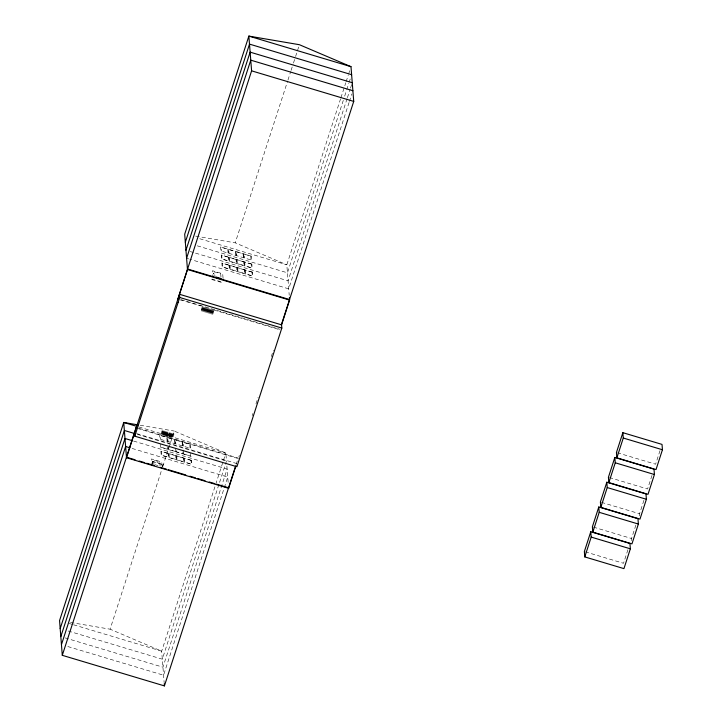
<?xml version="1.0" encoding="UTF-8"?>
<svg xmlns="http://www.w3.org/2000/svg" width="722" height="722" viewBox="0 0 722 722"><rect width="100%" height="100%" fill="white"/><g stroke="black" fill="none" stroke-linecap="round" stroke-linejoin="round"><path stroke-width="0.54" stroke-dasharray="3.61 2.71" d="M202.359 306.561L200.752 311.516L201.257 311.669L202.846 306.453L177.847 299.224M152.315 461.511L163.172 464.923L162.531 466.908M213.216 273.485L214.172 274.044L213.216 273.539M152.27 463.316L152.911 461.331L163.127 464.39L163.172 464.923M151.99 464.842L152.911 461.331M211.997 279.585L211.952 279.053L222.168 282.112L222.214 282.645L211.997 279.585L212.963 276.616M203.378 306.868L201.772 311.823L202.277 311.976L203.884 307.021L202.864 306.715M204.398 307.175L202.792 312.13L203.306 312.283L204.904 307.328L203.884 307.021M205.418 307.482L203.812 312.436L204.326 312.59L205.932 307.635L204.904 307.328M206.438 307.789L204.831 312.743L205.346 312.897L206.952 307.942L205.932 307.635M207.458 308.095L205.86 313.041L206.366 313.195L207.972 308.249L206.952 307.942M208.477 308.402L206.88 313.348L207.385 313.501L208.992 308.547L207.972 308.249M167.278 437.333L168.885 432.379L168.37 432.225L166.746 436.918L167.26 437.072L167.603 441.458M209.506 308.7L207.9 313.655L208.405 313.808L210.012 308.854L208.992 308.547M210.526 309.007L208.92 313.962L209.434 314.115L211.032 309.16L210.012 308.854M211.546 309.314L209.94 314.269L210.454 314.422L212.06 309.467L211.032 309.16M212.566 309.621L210.959 314.575L211.474 314.729L213.08 309.774L212.06 309.467M162.486 466.367L163.127 464.39M70.539 622.454L110.087 629.187L161.43 470.69M162.82 466.403L174.264 431.061L225.851 453.028L226.482 461.042L219.199 483.532M213.586 309.928L211.979 314.882L212.494 315.036L214.1 310.081L213.08 309.774M195.68 236.103L235.228 242.836L287.609 81.117M287.961 80.052L290.731 71.478M291.074 70.413L293.159 63.987M293.511 62.913L295.244 57.561M295.587 56.487L299.404 44.71M340.585 98.806L286.815 264.803L289.215 295.271M340.928 97.732L345.784 82.741M346.136 81.667L348.212 75.241M348.564 74.176L350.296 68.816M218.847 484.606L162.306 659.177L67.715 630.857M343.293 100.394L287.446 272.826L197.151 245.787M344.683 96.116L346.416 90.755M346.768 89.69L348.843 83.265M349.195 82.191L350.233 78.978M347.047 98.779L288.078 280.84L194.561 252.835M347.399 97.705L350.17 89.14M350.522 88.066L351.903 83.779M349.069 102.506L288.71 288.854L189.814 259.243M349.412 101.441L351.84 93.941M236.148 464.417L237.529 460.176M137.198 428.327L238.251 458.587L239.298 455.365M252.158 415.655L252.853 413.507M255.985 403.851L258.07 397.416M271.273 356.632L273.358 350.188M627.914 549.731L623.519 563.286L585.416 551.879M631.705 540.652L631.542 538.513L636.605 522.872M639.728 515.887L639.566 513.748L643.952 500.193M651.975 475.428L647.58 488.984L609.485 477.576M659.998 450.663L655.603 464.219L617.5 452.811M140.212 425.258L174.264 431.061M199.741 238.738L286.815 264.803L235.228 242.836M190.256 251.554L193.478 252.519M186.592 258.277L188.74 258.927M181.023 299.657L279.928 329.268M214.1 310.081L279.965 329.801M601.462 502.341L639.566 513.748M593.439 527.105L631.542 538.513M173.479 433.76L173.993 433.913L172.387 438.868L171.872 438.714M138.777 426.955L225.851 453.028L161.674 651.163L164.156 682.696M139.319 428.444L238.215 458.055L238.251 458.587M136.675 433.606L236.654 463.542M137.261 434.328L226.482 461.042M161.078 447.207L167.712 449.192L167.567 447.324M175.374 451.485L168.74 449.499L168.587 447.622M191.213 456.358L160.573 447.189L160.338 444.174M133.588 441.061L227.114 469.065L162.937 667.191L65.115 637.905M132.072 448.434L227.746 477.08L163.569 675.214L66.821 646.244M154.977 464.688L158.037 465.6M69.231 623.483L72.453 624.449M73.527 624.765L161.674 651.163L110.087 629.187M251.03 259.83L250.733 256.093L244.09 254.099L244.388 257.844M243.576 253.819L243.892 257.826M244.207 261.833L244.523 265.84M244.83 269.847L245.146 273.855M243.368 257.537L243.07 253.792L236.437 251.807L236.726 255.552M235.913 251.518L236.229 255.534M236.545 259.541L236.861 263.548M237.177 267.555L237.493 271.562M235.706 255.245L235.417 251.5L228.775 249.514L229.073 253.26M228.251 249.225L228.567 253.242M228.883 257.249L229.199 261.256M229.515 265.263L229.831 269.27M228.053 252.953L227.755 249.207L221.112 247.222L221.41 250.967M223.044 278.069L222.71 273.791L212.494 270.732L212.918 276.084M220.959 276.923L220.706 273.719L214.578 271.878L214.921 276.156M226.879 466.06L228.332 484.561M190.265 444.328L190.581 448.344L159.95 439.166L159.634 435.158M190.057 448.055L189.769 444.31L183.126 442.324L183.424 446.07M190.473 453.263L190.689 456.069L184.056 454.084L183.911 452.216M182.612 442.035L182.919 446.043M183.235 450.059L183.55 454.066M183.866 458.073L184.182 462.08M182.404 445.763L182.106 442.017L175.473 440.032L175.762 443.777M182.883 451.909L183.036 453.777L176.394 451.791L176.249 449.923M174.95 439.743L175.265 443.75M175.663 448.768L175.897 451.773M176.213 455.781L176.529 459.788M174.742 443.47L174.444 439.725L167.811 437.74L168.109 441.476M168.082 447.478L168.235 449.481M168.551 453.488L168.867 457.495M167.08 441.178L166.791 437.433L160.149 435.447L160.446 439.184M162.08 466.295L161.746 462.017L151.53 458.957L151.954 464.3M160.076 466.213L159.743 461.936L153.615 460.104L153.948 464.381M162.242 430.393C159.499 436.918 161.15 437.081 162.757 430.547L162.242 430.393M163.271 430.7C160.519 437.216 162.17 437.388 163.777 430.853L163.271 430.7M164.291 431.007C161.538 437.523 163.19 437.694 164.796 431.16L164.291 431.007M165.311 431.314C162.558 437.83 164.21 438.001 165.816 431.467L165.311 431.314M166.331 431.621C163.587 438.137 165.23 438.308 166.845 431.774L166.331 431.621M167.351 431.927C164.607 438.444 166.259 438.615 167.865 432.072L167.351 431.927M169.39 432.532C166.647 439.057 168.298 439.22 169.905 432.686L169.39 432.532M170.419 432.839C167.666 439.364 169.318 439.527 170.924 432.992L170.419 432.839M171.439 433.146C168.686 439.662 170.338 439.833 171.944 433.299L171.439 433.146M172.459 433.453C169.706 439.969 171.358 440.14 172.964 433.606L172.459 433.453M251.229 256.111L220.598 246.933L220.914 250.94L251.545 260.119L251.229 256.111M251.861 264.126L221.23 254.956L221.546 258.963L252.177 268.133L251.861 264.126M228.387 257.231L221.744 255.236L222.042 258.981L228.675 260.967L228.387 257.231M236.049 259.523L229.406 257.528L229.704 261.274L236.338 263.259L236.049 259.523M243.702 261.815L237.069 259.83L237.357 263.566L244 265.552L243.702 261.815M251.364 264.108L244.722 262.122L245.02 265.858L251.653 267.844L251.364 264.108M252.492 272.14L221.862 262.97L222.168 266.978L252.808 276.156L252.492 272.14M229.018 265.245L222.376 263.259L222.674 266.996L229.307 268.981L229.018 265.245M236.672 267.537L230.038 265.552L230.336 269.288L236.969 271.282L236.672 267.537M244.334 269.829L237.7 267.844L237.989 271.58L244.632 273.575L244.334 269.829M251.996 272.122L245.354 270.136L245.651 273.882L252.285 275.867L251.996 272.122M191.529 460.365L160.889 451.196L161.205 455.203L191.844 464.372L191.529 460.365M168.055 453.47L161.412 451.476L161.71 455.221L168.343 457.207L168.055 453.47M175.708 455.762L169.074 453.777L169.363 457.513L176.006 459.499L175.708 455.762M183.37 458.055L176.728 456.069L177.025 459.806L183.668 461.791L183.37 458.055M191.032 460.347L184.39 458.362L184.688 462.098L191.321 464.093L191.032 460.347"/><path stroke-width="1.08" d="M60.188 628.6L124.365 430.474L135.113 433.687M185.328 242.249L249.496 44.114L351.623 74.691M60.819 636.614L124.987 438.489L132.514 440.745M185.96 250.263L250.128 52.137L352.255 82.714M61.451 644.638L125.619 446.503L129.924 447.793M186.592 258.277L250.76 60.152L352.887 90.728M235.462 466.538L164.408 685.9L62.291 655.323L136.088 427.478L136.133 428.011M281.3 325.017L353.726 101.414L350.991 66.677L299.404 44.71L248.864 36.1L251.599 70.837L177.847 299.224M235.986 465.6L228.63 488.307L126.503 457.73L187.467 269.505L184.697 234.226L248.864 36.1L350.991 66.677M134.779 436.169L179.706 297.482L179.453 294.269L281.571 324.846L281.824 328.059L236.906 466.746L134.779 436.169L134.527 432.965M281.571 324.846L289.594 300.081L289.387 297.41M590.777 531.744L584.36 551.554L584.775 556.906L623.943 568.629L630.36 548.819L629.936 543.467L590.777 531.744L591.192 537.087L584.775 556.906M598.8 506.979L592.383 526.789L592.798 532.141L631.958 543.865L638.374 524.046L637.959 518.703L598.8 506.979L599.215 512.322L592.798 532.141M606.823 482.215L600.397 502.025L600.821 507.367L639.981 519.1L646.398 499.281L645.982 493.938L606.823 482.215L607.238 487.558L600.821 507.367M614.837 457.45L608.42 477.26L608.845 482.603L648.004 494.326L654.421 474.516L654.006 469.174L614.837 457.45L615.261 462.793L608.845 482.603M622.86 432.677L616.444 452.495L616.868 457.838L656.027 469.562L662.444 449.752L662.02 444.409L622.86 432.677L623.285 438.028L616.868 457.838M138.01 424.888L123.733 422.451L59.556 620.586L62.291 655.323M251.599 70.837L353.726 101.414M215.977 276.995L221.085 278.53M187.431 268.972L289.549 299.549M187.467 269.505L289.594 300.081M179.706 297.482L281.824 328.059M178.099 302.428L178.605 302.581M623.285 438.028L662.444 449.752M615.261 462.793L654.421 474.516M607.238 487.558L646.398 499.281M599.215 512.322L638.374 524.046M591.192 537.087L630.36 548.819M136.629 426.314L123.733 422.451L126.503 457.73M127.523 457.513L135.068 459.77M139.229 461.015L144.743 462.667M146.674 463.244L154.409 465.564M160.862 467.495L166.493 469.183M168.388 469.742L185.762 474.95M189.886 476.186L195.4 477.838M197.413 478.433L205.03 480.717M209.236 481.98L214.669 483.605M216.762 484.227L227.511 487.449M223.134 279.134L223.17 279.676M212.918 276.084L212.963 276.616M228.585 487.774L228.63 488.307M164.246 683.761L164.408 685.9"/></g></svg>
